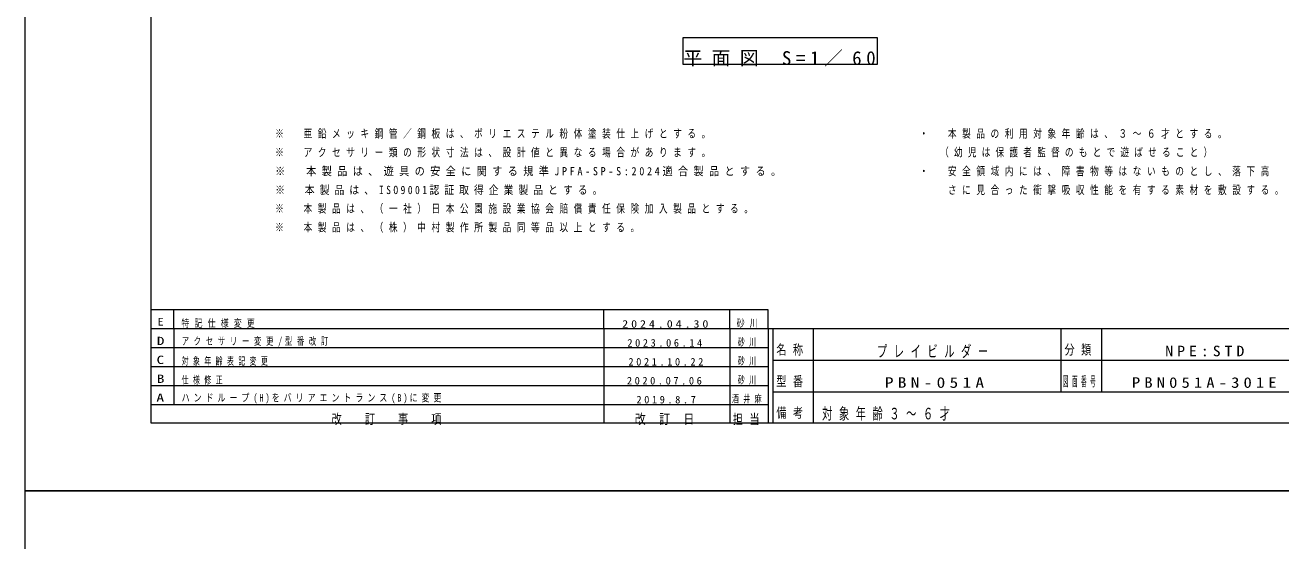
# Model space of a CAD drawing. Units: millimetres on the paper. Extents: x 0 to 420, y -594 to 297.
# Drawn here: x 0 to 278.8, y -11.1 to 103.4 of the extents above; entities that cross this region are included whole.
import ezdxf
from ezdxf.enums import TextEntityAlignment as Align

# ---------------------------------------------------------------- set-up
doc = ezdxf.new("R2010")
doc.units = ezdxf.units.MM
for name, color, linetype, lineweight in [('0_2', 7, 'Continuous', 13), ('AM_5', 7, 'Continuous', 13), ('FMT', 7, 'Continuous', 13), ('FMT-TXT', 7, 'Continuous', 13), ('TEXT', 7, 'Continuous', 13)]:
    doc.layers.add(name, color=color, linetype=linetype, lineweight=lineweight)
doc.styles.add('ＭＳ ゴシック', font='')
doc.styles.get('ＭＳ ゴシック').set_extended_font_data('MS Gothic')

msp = doc.modelspace()

# ---------------------------------------------------------------- linework, layer by layer
at = {"layer": '0_2'}
for p, q in [((146.051, 100.553), (146.051, 94.72)), ((189.263, 100.553), (146.051, 100.553)), ((189.263, 94.72), (189.263, 100.553)), ((146.051, 94.72), (189.263, 94.72))]:
    msp.add_line(p, q, dxfattribs=at)
for points in [[(0, 297), (420, 297), (420, 0), (0, 0)], [(0, 0), (420, 0), (420, -297), (0, -297)]]:
    msp.add_lwpolyline(points, close=True, dxfattribs=at)
at = {"layer": 'AM_5'}
for p, q in [((165, 40.2), (28, 40.2)), ((33, 36), (33, 40.2)), ((128.5, 36), (128.5, 40.2)), ((156.5, 36), (156.5, 40.2)), ((165, 36), (165, 40.2))]:
    msp.add_line(p, q, dxfattribs=at)
at = {"layer": 'FMT'}
for p, q in [((28, 15), (28, 272)), ((28, 36), (403, 36)), ((33, 36), (33, 19.2)), ((128.5, 36), (128.5, 15)), ((156.5, 36), (156.5, 15)), ((165, 36), (165, 15)), ((166, 36), (166, 15)), ((175, 36), (175, 15)), ((230, 36), (230, 22)), ((239, 36), (239, 22)), ((28, 31.8), (165, 31.8)), ((166, 29), (306, 29)), ((28, 27.6), (165, 27.6)), ((28, 23.4), (165, 23.4)), ((166, 22), (306, 22)), ((28, 19.2), (165, 19.2)), ((403, 15), (28, 15))]:
    msp.add_line(p, q, dxfattribs=at)

# ---------------------------------------------------------------- texts
at = {"layer": 'FMT-TXT', "style": 'ＭＳ ゴシック'}
for s, width, p in [('D', 1.35, (29.25, 31.817)), ('C', 1.35, (29.19, 27.617)), ('B', 1.35, (29.25, 23.417)), ('A', 1.4, (29.131, 19.217))]:
    msp.add_text(s, height=1.833, dxfattribs=dict(at, width=width)).set_placement(p, align=Align.BOTTOM_LEFT)
at = {"layer": 'FMT-TXT', "attachment_point": 7, "style": 'ＭＳ ゴシック'}
for s, insert, char_height in [('\\T1.62;\\W0.7;アクセサリー変更/型番改訂', (34.755, 31.983), 1.686), ('\\T1.5;2023.06.14', (133.727, 31.983), 1.686), ('\\T1.64;\\W0.65;砂川', (158.266, 31.983), 1.686), ('\\T1.64;\\W0.75;名称', (166.8, 30), 2.199), ('\\T1.64;\\W0.65;プレイビルダー', (189.165, 29.467), 2.566), ('\\T1.64;\\W0.75;分類', (230.8, 30), 2.199), ('\\T1.5;\\W1.1;NPE:STD', (253.174, 29.833), 2.346), ('\\T1.64;\\W0.65;対象年齢表記変更', (34.755, 27.783), 1.686), ('\\T1.5;2021.10.22', (133.974, 27.783), 1.686), ('\\T1.64;\\W0.65;砂川', (158.266, 27.783), 1.686), ('\\T1.64;\\W0.65;仕様修正', (34.755, 23.583), 1.686), ('\\T1.5;2020.07.06', (133.629, 23.583), 1.686), ('\\T1.64;\\W0.65;砂川', (158.266, 23.583), 1.686), ('\\T1.64;\\W0.75;型番', (166.8, 23), 2.199), ('\\T1.5;\\W1.2;PBN-051A', (190.911, 22.833), 2.346), ('\\T1.64;\\W0.4;図面番号', (230.43, 23), 2.199), ('\\T1.5;\\W1.15;PBN051A-301E', (245.769, 22.833), 2.346), ('\\T1.5;\\W0.75;ハンドループ(H)をバリアエントランス(B)に変更', (34.755, 19.383), 1.686), ('\\T1.5;2019.8.7', (135.748, 19.383), 1.686), ('\\T1.64;\\W0.65;酒井麻', (156.955, 19.383), 1.686), ('\\T1.64;\\W0.75;改\u3000訂\u3000事\u3000項', (68.05, 14.6), 2.199), ('\\T1.5;\\W0.8;改\\~訂\\~日', (135.4, 14.6), 2.199), ('\\T1.64;\\W0.75;担当', (157.15, 14.6), 2.199), ('\\T1.64;\\W0.75;備考', (166.8, 16), 2.199), ('\\T1.64;\\W0.65;対象年齢３～６才', (176.975, 15.583), 2.566)]:
    msp.add_mtext(s, dxfattribs=dict(at, insert=insert, char_height=char_height))
at = {"layer": 'TEXT', "style": 'ＭＳ ゴシック', "width": 1.2}
msp.add_text('E', height=1.686, dxfattribs=at).set_placement((29.405, 36.183), align=Align.BOTTOM_LEFT)
at = {"layer": 'TEXT', "attachment_point": 7, "style": 'ＭＳ ゴシック'}
for s, insert, char_height in [('\\T1.5;平面図\\~S=1／60', (146.19, 94.164), 3.055), ('\\T1.64;\\W0.75;※\u3000亜鉛メッキ鋼管／鋼板は、ポリエステル粉体塗装仕上げとする。', (55.519, 78.155), 1.833), ('\\T1.64;\\W0.75;・\u3000本製品の利用対象年齢は、３～６才とする。', (198.593, 78.155), 1.833), ('\\T1.64;\\W0.75;※\u3000アクセサリー類の形状寸法は、設計値と異なる場合があります。', (55.519, 73.988), 1.833), ('\\T1.6;\\W0.75;\\~\u3000（幼児は保護者監督のもとで遊ばせること）', (198.593, 73.988), 1.833), ('\\T1.53;\\W0.9;※\u3000本製品は、遊具の安全に関する規準JPFA-SP-S:2024適合製品とする。', (55.519, 69.822), 1.833), ('\\T1.64;\\W0.75;・\u3000安全領域内には、障害物等はないものとし、落下高', (198.593, 69.822), 1.833), ('\\T1.51;\\W0.85;※\u3000本製品は、ISO9001認証取得企業製品とする。', (55.519, 65.655), 1.833), ('\\T1.64;\\W0.75;\u3000\u3000さに見合った衝撃吸収性能を有する素材を敷設する。', (198.593, 65.655), 1.833), ('\\T1.64;\\W0.75;※\u3000本製品は、（一社）日本公園施設業協会賠償責任保険加入製品とする。', (55.519, 61.489), 1.833), ('\\T1.64;\\W0.75;※\u3000本製品は、（株）中村製作所製品同等品以上とする。', (55.519, 57.322), 1.833), ('\\T1.64;\\W0.75;特記仕様変更', (34.717, 36.183), 1.686), ('\\T1.5;\\W1.15;2024.04.30', (132.588, 36.183), 1.686), ('\\T1.64;\\W0.75;砂川', (157.99, 36.183), 1.686)]:
    msp.add_mtext(s, dxfattribs=dict(at, insert=insert, char_height=char_height))

doc.saveas('drawing.dxf')
